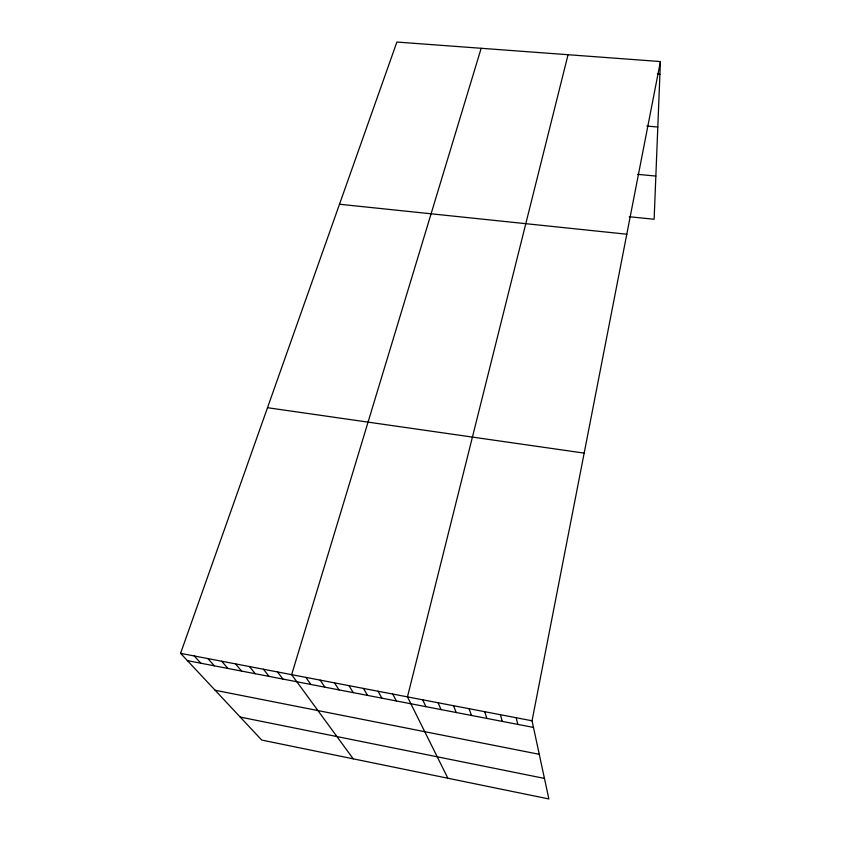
<?xml version="1.0" encoding="UTF-8"?>
<svg xmlns="http://www.w3.org/2000/svg" width="841" height="841" viewBox="0 0 841 841"><rect width="100%" height="100%" fill="white"/><g stroke="black" fill="none" stroke-linecap="round" stroke-linejoin="round"><path stroke-width="1.26" d="M660.416 61.551L532.048 720.779L548.868 798.95L261.73 740.069L180.584 653.341L396.889 42.05L660.416 61.551L654.13 219.259L629.299 216.736M568.053 54.718L407.454 696.874L447.875 778.24M481.168 48.284L291.648 674.65L353.22 758.834M657.347 74.082L659.912 74.281M646.824 126.076L657.809 127.012M637.615 174.35L655.854 176.063M339.501 204.237L626.797 234.219M267.501 407.706L584.169 453.11M180.584 653.341L532.048 720.779M187.396 660.627L533.478 727.423M215.138 690.272L539.26 754.303M240.211 717.068L544.442 778.409M194.218 655.959L200.841 663.223M207.916 658.587L214.35 665.83M221.698 661.226L227.922 668.448M235.543 663.885L241.567 671.086M249.462 666.556L255.275 673.736M263.454 669.247L269.067 676.395M277.509 671.938L282.912 679.065M305.861 677.383L310.844 684.458M320.148 680.117L324.91 687.171M334.508 682.881L339.049 689.904M348.941 685.646L353.273 692.648M363.459 688.432L367.559 695.402M378.04 691.228L381.919 698.177M392.715 694.046L396.363 700.963M422.729 699.807L425.914 706.661M438.087 702.75L441.031 709.583M453.53 705.715L456.232 712.516M469.057 708.69L471.507 715.46M484.679 711.686L486.876 718.424M500.384 714.703L502.319 721.41M516.174 717.73L517.856 724.406"/></g></svg>
